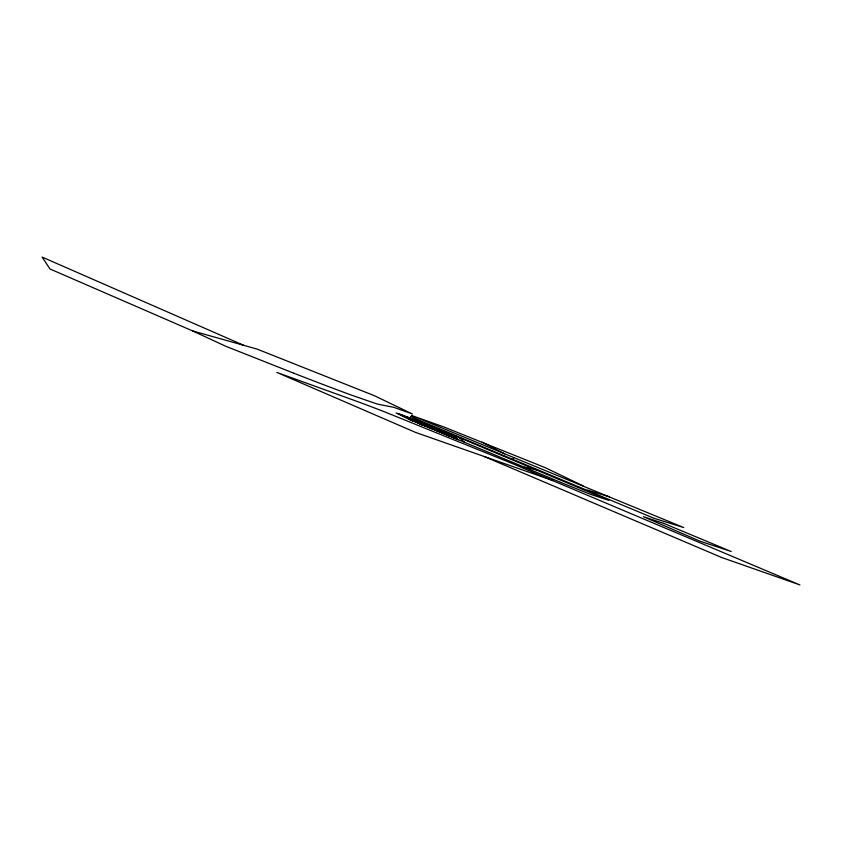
<?xml version="1.0" encoding="UTF-8"?>
<svg xmlns="http://www.w3.org/2000/svg" width="842" height="842" viewBox="0 0 842 842"><rect width="100%" height="100%" fill="white"/><g stroke="black" fill="none" stroke-linecap="round" stroke-linejoin="round"><path stroke-width="1.26" d="M411.685 415.769L411.559 416.548L410.717 416.337L421.421 421.221L653.887 518.23L683.725 527.566L411.738 415.538L443.566 426.852L545.227 467.668L583.053 485.834M513.052 459.058L513.788 457.511M524.398 467.089L537.733 470.12M243.664 345.294L42.1 257.073L49.994 268.977L192.523 330.885L257.02 349.062L374.469 395.74L412.443 414.011L393.793 407.328L377.521 404.128L351.988 395.319A308.246 6.989 22.5 0 1 293.847 373.227M587.232 490.055L609.576 496.822M419.211 421.621L405.949 416.906L418 423.126L458.532 439.629L440.187 430.157L418.19 421.2M552.847 480.572L415.59 432.43L276.839 372.427L354.64 400.539A169.947 3.852 22.5 0 1 384.71 411.896L509.368 462.311L799.9 584.927L721.92 557.593L484.097 456.459M293.847 373.227L225.814 346.283L192.523 330.885M407.444 417.485L412.791 419.663L410.98 418.727M446.228 433.272L435.493 428.241M413.159 420.632L425.094 426.02M453.691 437.124L448.997 435.219L453.838 437.714M426.473 426.273L408.507 418.958L464.447 442.239M444.439 433.588L458.08 439.65M459.395 437.672L464.521 442.313L564.035 483.75L590.368 494.275L608.871 500.358L463.489 439.356L417.8 420.642L396.172 412.99L413.18 421.368M482.119 442.208L504.663 453.785M443.166 431.946L447.828 434.356M449.102 435.998L424.61 425.305L431.136 428.683M407.233 417.316L411.896 419.726M417.495 422.621L422.158 425.021M663.622 523.324L643.393 516.683L700.249 541.28L731.182 551.499L663.622 523.324M416.211 420.979L398.255 413.664L420.874 423.379L416.211 420.979M452.143 435.598L434.177 428.283L456.806 438.008L452.143 435.598"/></g></svg>
